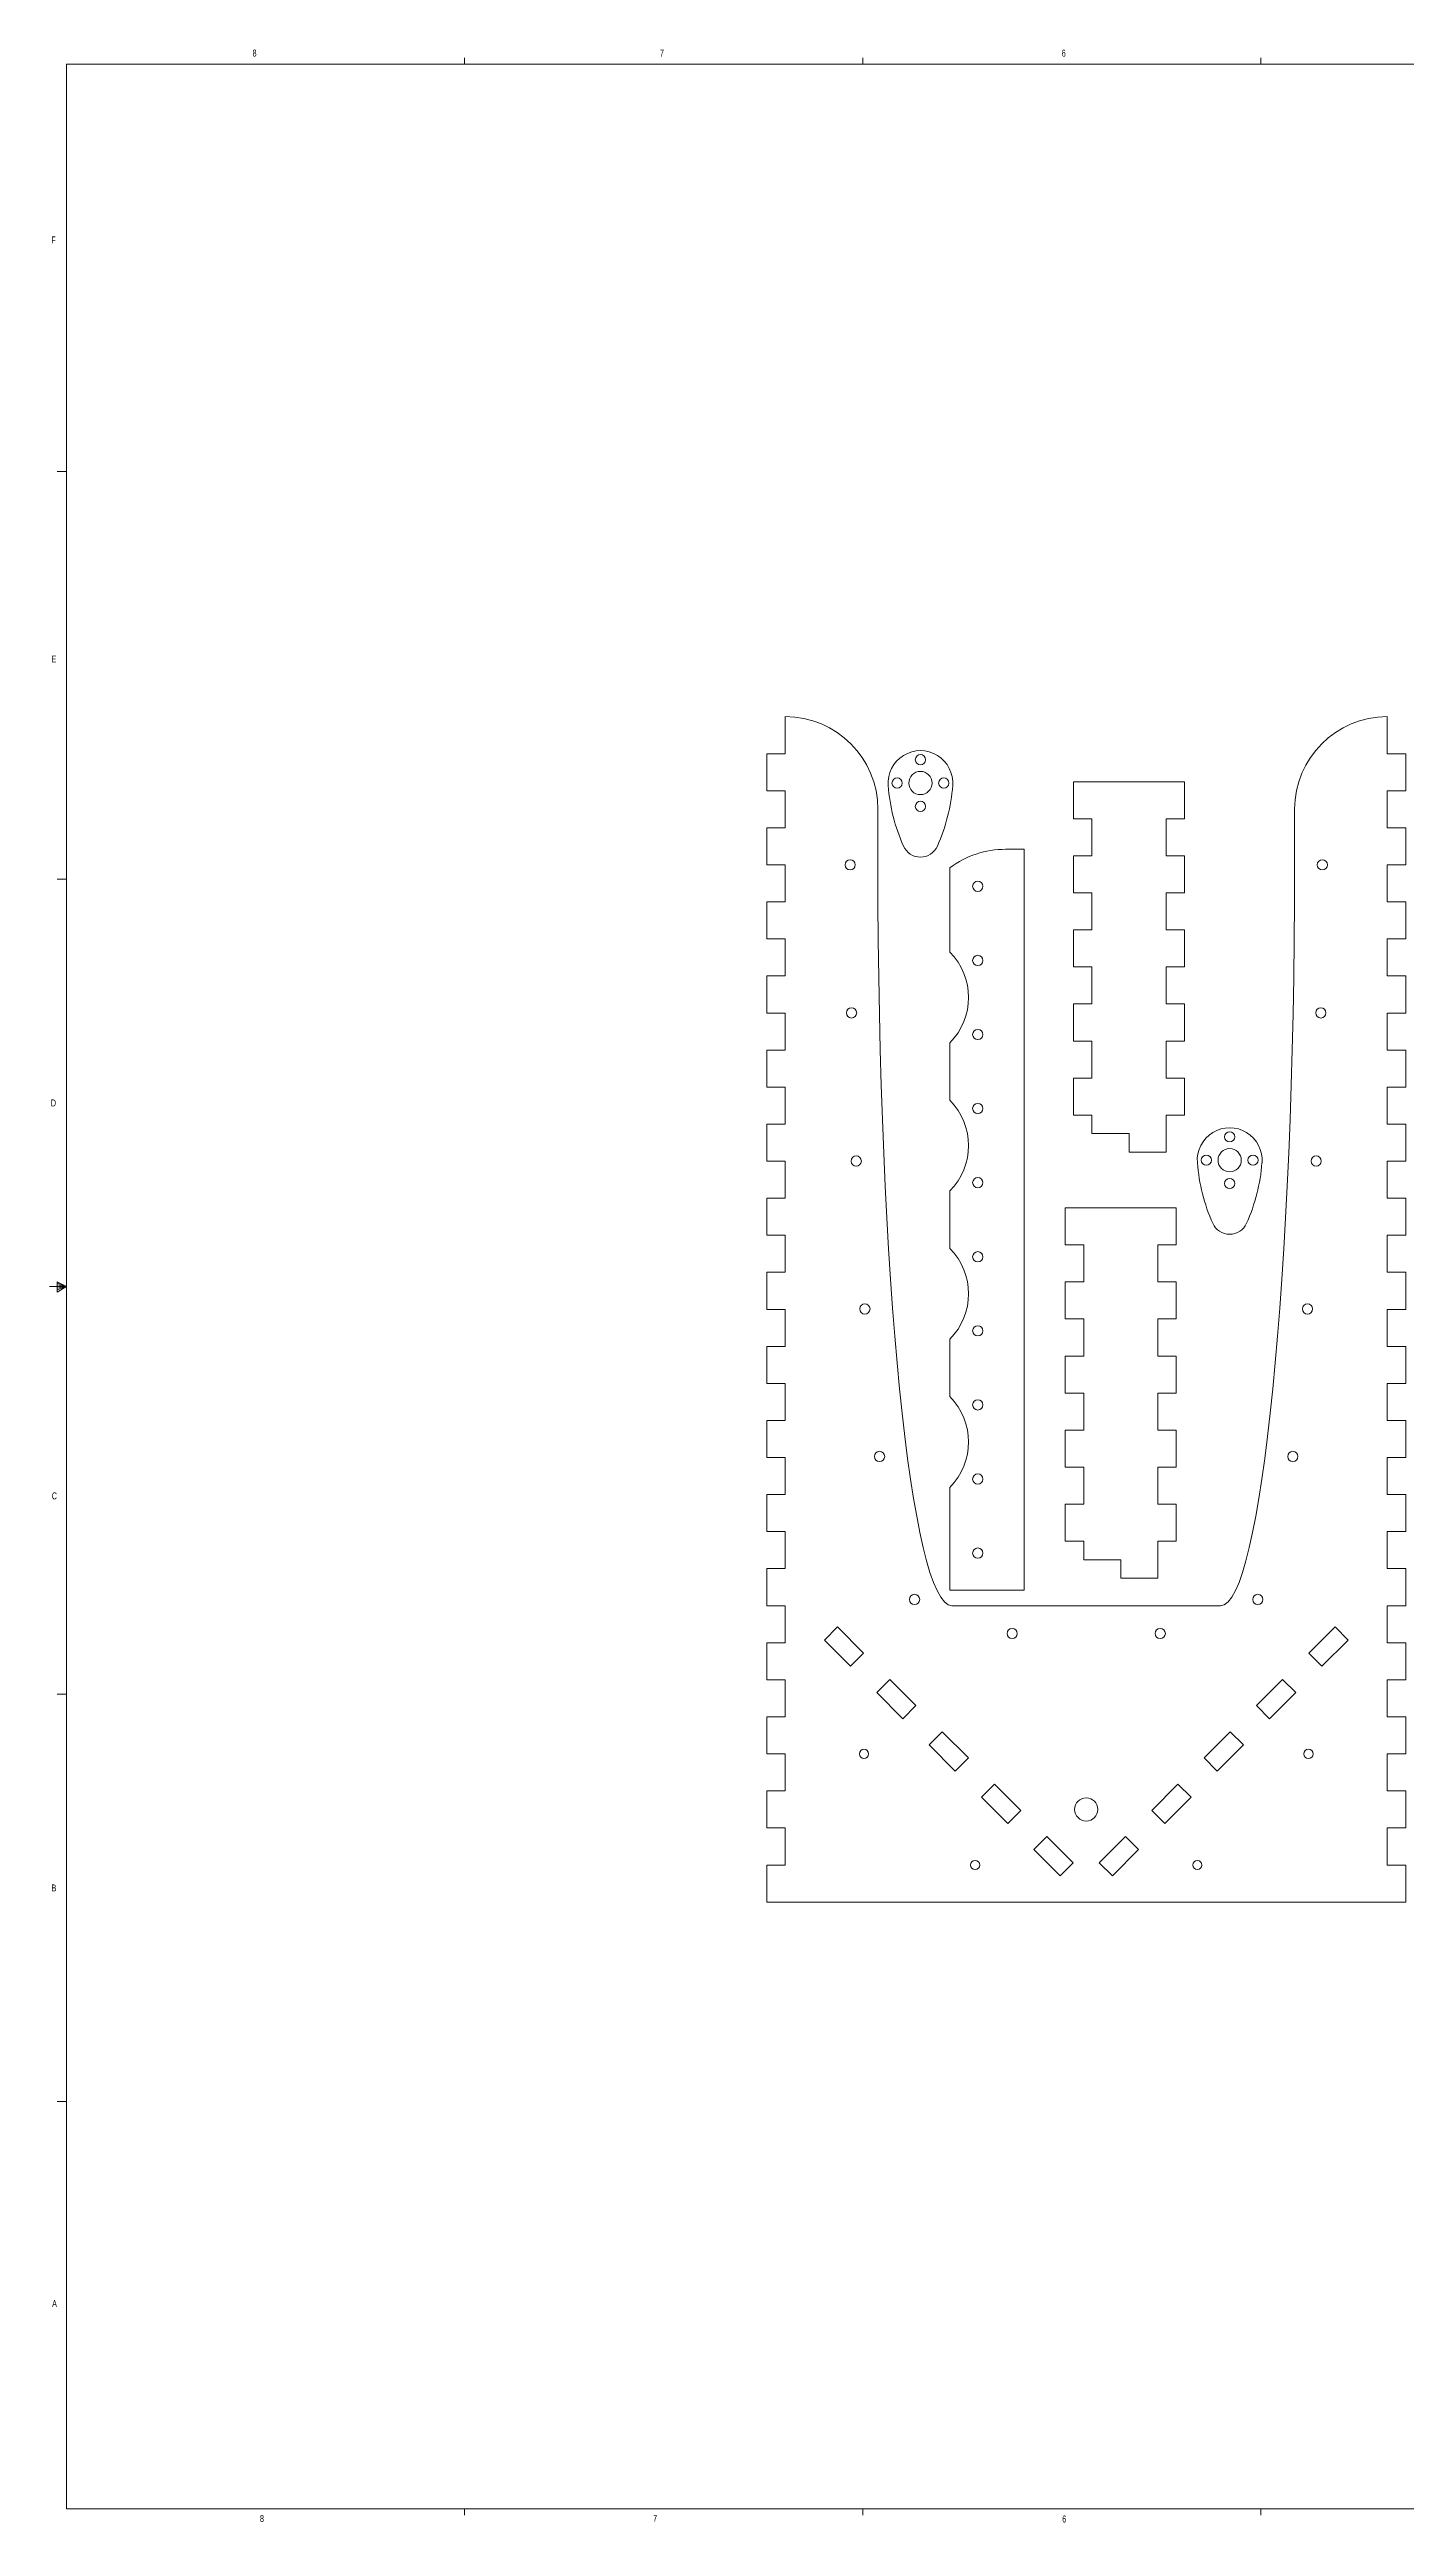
# Model space of a CAD drawing. Header units: inches. Extents: x 0.3 to 43.9, y 0.2 to 33.7.
# Drawn here: x 0.29 to 18.61, y 0.23 to 33.61 of the extents above; entities that cross this region are included whole.
import ezdxf

# ---------------------------------------------------------------- set-up
doc = ezdxf.new("R2010")
doc.units = ezdxf.units.IN
doc.header["$MEASUREMENT"] = 0
doc.styles.add('SLDTEXTSTYLE0', font='TXT', dxfattribs={"width": 0.75})

msp = doc.modelspace()

# ---------------------------------------------------------------- linework, layer by layer
at = {"color": 7, "linetype": 'Continuous', "lineweight": 0}
for p, q in [((0.523, 33.411), (43.523, 33.411)), ((0.523, 33.411), (0.523, 0.411)), ((5.898, 33.411), (5.898, 33.495)), ((11.273, 33.411), (11.273, 33.495)), ((16.648, 33.411), (16.648, 33.495)), ((0.523, 27.911), (0.398, 27.911)), ((0.523, 22.411), (0.398, 22.411)), ((0.523, 16.911), (0.294, 16.911)), ((0.399, 16.976), (0.399, 16.837)), ((0.523, 16.911), (0.399, 16.976)), ((0.399, 16.958), (0.523, 16.911)), ((0.399, 16.934), (0.523, 16.911)), ((0.399, 16.837), (0.523, 16.911)), ((0.399, 16.865), (0.523, 16.911)), ((0.399, 16.891), (0.523, 16.911)), ((0.523, 11.411), (0.398, 11.411)), ((0.523, 5.911), (0.398, 5.911)), ((43.523, 0.411), (0.523, 0.411)), ((5.898, 0.411), (5.898, 0.326)), ((11.273, 0.411), (11.273, 0.326)), ((16.648, 0.411), (16.648, 0.326))]:
    msp.add_line(p, q, dxfattribs=at)
at = {"color": 7, "linetype": 'Continuous', "lineweight": 15}
for p, q in [((10.228, 24.103), (10.228, 24.603)), ((18.353, 24.603), (18.353, 24.103)), ((9.978, 24.103), (9.978, 23.603)), ((9.978, 24.103), (10.228, 24.103)), ((18.353, 24.103), (18.603, 24.103)), ((18.603, 23.603), (18.603, 24.103)), ((14.118, 23.725), (15.618, 23.725)), ((14.118, 23.225), (14.118, 23.725)), ((15.618, 23.225), (15.618, 23.725)), ((10.228, 23.603), (9.978, 23.603)), ((10.228, 23.103), (10.228, 23.603)), ((18.603, 23.603), (18.353, 23.603)), ((18.353, 23.603), (18.353, 23.103)), ((9.978, 23.103), (9.978, 22.603)), ((9.978, 23.103), (10.228, 23.103)), ((11.478, 22.603), (11.478, 23.353)), ((14.368, 23.225), (14.118, 23.225)), ((14.368, 22.725), (14.368, 23.225)), ((15.618, 23.225), (15.368, 23.225)), ((15.368, 23.225), (15.368, 22.725)), ((17.103, 23.353), (17.103, 22.603)), ((18.353, 23.103), (18.603, 23.103)), ((18.603, 22.603), (18.603, 23.103)), ((13.451, 22.813), (13.201, 22.813)), ((13.451, 12.813), (13.451, 22.813)), ((14.118, 22.725), (14.368, 22.725)), ((14.118, 22.225), (14.118, 22.725)), ((15.368, 22.725), (15.618, 22.725)), ((15.618, 22.225), (15.618, 22.725)), ((10.228, 22.603), (9.978, 22.603)), ((10.228, 22.103), (10.228, 22.603)), ((12.451, 22.563), (12.451, 21.425)), ((18.603, 22.603), (18.353, 22.603)), ((18.353, 22.603), (18.353, 22.103)), ((9.978, 22.103), (9.978, 21.603)), ((9.978, 22.103), (10.228, 22.103)), ((14.368, 22.225), (14.118, 22.225)), ((14.368, 21.725), (14.368, 22.225)), ((15.618, 22.225), (15.368, 22.225)), ((15.368, 22.225), (15.368, 21.725)), ((18.353, 22.103), (18.603, 22.103)), ((18.603, 21.603), (18.603, 22.103)), ((14.118, 21.725), (14.368, 21.725)), ((14.118, 21.225), (14.118, 21.725)), ((15.368, 21.725), (15.618, 21.725)), ((15.618, 21.225), (15.618, 21.725)), ((10.228, 21.603), (9.978, 21.603)), ((10.228, 21.103), (10.228, 21.603)), ((18.603, 21.603), (18.353, 21.603)), ((18.353, 21.603), (18.353, 21.103)), ((9.978, 21.103), (9.978, 20.603)), ((9.978, 21.103), (10.228, 21.103)), ((14.368, 21.225), (14.118, 21.225)), ((14.368, 20.725), (14.368, 21.225)), ((15.618, 21.225), (15.368, 21.225)), ((15.368, 21.225), (15.368, 20.725)), ((18.353, 21.103), (18.603, 21.103)), ((18.603, 20.603), (18.603, 21.103)), ((14.118, 20.725), (14.368, 20.725)), ((14.118, 20.225), (14.118, 20.725)), ((15.368, 20.725), (15.618, 20.725)), ((15.618, 20.225), (15.618, 20.725)), ((10.228, 20.603), (9.978, 20.603)), ((10.228, 20.103), (10.228, 20.603)), ((18.603, 20.603), (18.353, 20.603)), ((18.353, 20.603), (18.353, 20.103)), ((9.978, 20.103), (9.978, 19.603)), ((9.978, 20.103), (10.228, 20.103)), ((12.451, 20.201), (12.451, 19.425)), ((14.368, 20.225), (14.118, 20.225)), ((14.368, 19.725), (14.368, 20.225)), ((15.618, 20.225), (15.368, 20.225)), ((15.368, 20.225), (15.368, 19.725)), ((18.353, 20.103), (18.603, 20.103)), ((18.603, 19.603), (18.603, 20.103)), ((14.118, 19.725), (14.368, 19.725)), ((14.118, 19.225), (14.118, 19.725)), ((15.368, 19.725), (15.618, 19.725)), ((15.618, 19.225), (15.618, 19.725)), ((10.228, 19.603), (9.978, 19.603)), ((10.228, 19.103), (10.228, 19.603)), ((18.603, 19.603), (18.353, 19.603)), ((18.353, 19.603), (18.353, 19.103)), ((9.978, 19.103), (9.978, 18.603)), ((9.978, 19.103), (10.228, 19.103)), ((14.368, 19.225), (14.118, 19.225)), ((14.368, 18.975), (14.368, 19.225)), ((15.618, 19.225), (15.368, 19.225)), ((15.368, 19.225), (15.368, 18.725)), ((18.353, 19.103), (18.603, 19.103)), ((18.603, 18.603), (18.603, 19.103)), ((14.868, 18.975), (14.368, 18.975)), ((14.868, 18.725), (14.868, 18.975)), ((14.868, 18.725), (15.368, 18.725)), ((10.228, 18.603), (9.978, 18.603)), ((10.228, 18.103), (10.228, 18.603)), ((18.603, 18.603), (18.353, 18.603)), ((18.353, 18.603), (18.353, 18.103)), ((9.978, 18.103), (9.978, 17.603)), ((9.978, 18.103), (10.228, 18.103)), ((12.451, 18.201), (12.451, 17.425)), ((18.353, 18.103), (18.603, 18.103)), ((18.603, 17.603), (18.603, 18.103)), ((14.006, 17.973), (15.506, 17.973)), ((14.006, 17.473), (14.006, 17.973)), ((15.506, 17.473), (15.506, 17.973)), ((10.228, 17.603), (9.978, 17.603)), ((10.228, 17.103), (10.228, 17.603)), ((14.256, 17.473), (14.006, 17.473)), ((14.256, 16.973), (14.256, 17.473)), ((15.506, 17.473), (15.256, 17.473)), ((15.256, 17.473), (15.256, 16.973)), ((18.603, 17.603), (18.353, 17.603)), ((18.353, 17.603), (18.353, 17.103)), ((9.978, 17.103), (9.978, 16.603)), ((9.978, 17.103), (10.228, 17.103)), ((18.353, 17.103), (18.603, 17.103)), ((18.603, 16.603), (18.603, 17.103)), ((14.006, 16.973), (14.256, 16.973)), ((14.006, 16.473), (14.006, 16.973)), ((15.256, 16.973), (15.506, 16.973)), ((15.506, 16.473), (15.506, 16.973)), ((10.228, 16.603), (9.978, 16.603)), ((10.228, 16.103), (10.228, 16.603)), ((14.256, 16.473), (14.006, 16.473)), ((14.256, 15.973), (14.256, 16.473)), ((15.506, 16.473), (15.256, 16.473)), ((15.256, 16.473), (15.256, 15.973)), ((18.603, 16.603), (18.353, 16.603)), ((18.353, 16.603), (18.353, 16.103)), ((9.978, 16.103), (9.978, 15.603)), ((9.978, 16.103), (10.228, 16.103)), ((12.451, 16.201), (12.451, 15.425)), ((18.353, 16.103), (18.603, 16.103)), ((18.603, 15.603), (18.603, 16.103)), ((14.006, 15.973), (14.256, 15.973)), ((14.006, 15.473), (14.006, 15.973)), ((15.256, 15.973), (15.506, 15.973)), ((15.506, 15.473), (15.506, 15.973)), ((10.228, 15.603), (9.978, 15.603)), ((10.228, 15.103), (10.228, 15.603)), ((14.256, 15.473), (14.006, 15.473)), ((14.256, 14.973), (14.256, 15.473)), ((15.506, 15.473), (15.256, 15.473)), ((15.256, 15.473), (15.256, 14.973)), ((18.603, 15.603), (18.353, 15.603)), ((18.353, 15.603), (18.353, 15.103)), ((9.978, 15.103), (10.228, 15.103)), ((9.978, 15.103), (9.978, 14.603)), ((18.353, 15.103), (18.603, 15.103)), ((18.603, 14.603), (18.603, 15.103)), ((14.006, 14.973), (14.256, 14.973)), ((14.006, 14.473), (14.006, 14.973)), ((15.256, 14.973), (15.506, 14.973)), ((15.506, 14.473), (15.506, 14.973)), ((10.228, 14.603), (9.978, 14.603)), ((10.228, 14.103), (10.228, 14.603)), ((14.256, 14.473), (14.006, 14.473)), ((14.256, 13.973), (14.256, 14.473)), ((15.506, 14.473), (15.256, 14.473)), ((15.256, 14.473), (15.256, 13.973)), ((18.603, 14.603), (18.353, 14.603)), ((18.353, 14.603), (18.353, 14.103)), ((9.978, 14.103), (9.978, 13.603)), ((9.978, 14.103), (10.228, 14.103)), ((12.451, 14.201), (12.451, 12.813)), ((18.353, 14.103), (18.603, 14.103)), ((18.603, 13.603), (18.603, 14.103)), ((14.006, 13.973), (14.256, 13.973)), ((14.006, 13.473), (14.006, 13.973)), ((15.256, 13.973), (15.506, 13.973)), ((15.506, 13.473), (15.506, 13.973)), ((10.228, 13.603), (9.978, 13.603)), ((10.228, 13.103), (10.228, 13.603)), ((14.256, 13.473), (14.006, 13.473)), ((14.256, 13.223), (14.256, 13.473)), ((15.506, 13.473), (15.256, 13.473)), ((15.256, 13.473), (15.256, 12.973)), ((18.603, 13.603), (18.353, 13.603)), ((18.353, 13.603), (18.353, 13.103)), ((9.978, 13.103), (9.978, 12.603)), ((9.978, 13.103), (10.228, 13.103)), ((14.756, 13.223), (14.256, 13.223)), ((14.756, 12.973), (14.756, 13.223)), ((18.353, 13.103), (18.603, 13.103)), ((18.603, 12.603), (18.603, 13.103)), ((12.451, 12.813), (13.451, 12.813)), ((14.756, 12.973), (15.256, 12.973)), ((10.228, 12.603), (9.978, 12.603)), ((10.228, 12.103), (10.228, 12.603)), ((16.103, 12.603), (12.478, 12.603)), ((18.603, 12.603), (18.353, 12.603)), ((18.353, 12.603), (18.353, 12.103)), ((9.978, 12.103), (9.978, 11.603)), ((9.978, 12.103), (10.228, 12.103)), ((10.755, 12.139), (10.932, 12.316)), ((11.108, 11.785), (10.755, 12.139)), ((10.932, 12.316), (11.285, 11.962)), ((17.296, 11.962), (17.649, 12.316)), ((17.826, 12.139), (17.472, 11.785)), ((17.649, 12.316), (17.826, 12.139)), ((18.353, 12.103), (18.603, 12.103)), ((18.603, 11.603), (18.603, 12.103)), ((11.285, 11.962), (11.108, 11.785)), ((17.472, 11.785), (17.296, 11.962)), ((10.228, 11.603), (9.978, 11.603)), ((10.228, 11.103), (10.228, 11.603)), ((11.462, 11.432), (11.639, 11.609)), ((11.816, 11.078), (11.462, 11.432)), ((11.639, 11.609), (11.992, 11.255)), ((16.589, 11.255), (16.942, 11.609)), ((17.119, 11.432), (16.765, 11.078)), ((16.942, 11.609), (17.119, 11.432)), ((18.603, 11.603), (18.353, 11.603)), ((18.353, 11.603), (18.353, 11.103)), ((9.978, 11.103), (9.978, 10.603)), ((9.978, 11.103), (10.228, 11.103)), ((11.992, 11.255), (11.816, 11.078)), ((16.765, 11.078), (16.589, 11.255)), ((18.353, 11.103), (18.603, 11.103)), ((18.603, 10.603), (18.603, 11.103)), ((12.169, 10.725), (12.346, 10.902)), ((12.523, 10.371), (12.169, 10.725)), ((12.346, 10.902), (12.699, 10.548)), ((15.881, 10.548), (16.235, 10.902)), ((16.412, 10.725), (16.058, 10.371)), ((16.235, 10.902), (16.412, 10.725)), ((10.228, 10.603), (9.978, 10.603)), ((10.228, 10.103), (10.228, 10.603)), ((12.699, 10.548), (12.523, 10.371)), ((16.058, 10.371), (15.881, 10.548)), ((18.603, 10.603), (18.353, 10.603)), ((18.353, 10.603), (18.353, 10.103)), ((9.978, 10.103), (9.978, 9.603)), ((9.978, 10.103), (10.228, 10.103)), ((12.876, 10.018), (13.053, 10.194)), ((13.23, 9.664), (12.876, 10.018)), ((13.053, 10.194), (13.407, 9.841)), ((15.174, 9.841), (15.528, 10.194)), ((15.705, 10.018), (15.351, 9.664)), ((15.528, 10.194), (15.705, 10.018)), ((18.353, 10.103), (18.603, 10.103)), ((18.603, 9.603), (18.603, 10.103)), ((13.407, 9.841), (13.23, 9.664)), ((15.351, 9.664), (15.174, 9.841)), ((10.228, 9.603), (9.978, 9.603)), ((10.228, 9.103), (10.228, 9.603)), ((13.583, 9.311), (13.76, 9.487)), ((13.76, 9.487), (14.114, 9.134)), ((14.467, 9.134), (14.821, 9.487)), ((14.821, 9.487), (14.998, 9.311)), ((18.603, 9.603), (18.353, 9.603)), ((18.353, 9.603), (18.353, 9.103)), ((9.978, 9.103), (9.978, 8.603)), ((9.978, 9.103), (10.228, 9.103)), ((13.937, 8.957), (13.583, 9.311)), ((14.114, 9.134), (13.937, 8.957)), ((14.644, 8.957), (14.467, 9.134)), ((14.998, 9.311), (14.644, 8.957)), ((18.353, 9.103), (18.603, 9.103)), ((18.603, 8.603), (18.603, 9.103)), ((9.978, 8.603), (18.603, 8.603))]:
    msp.add_line(p, q, dxfattribs=at)
for centre, radius in [((12.052, 24.022), 0.0689), ((11.737, 23.707), 0.0689), ((12.052, 23.707), 0.157), ((12.367, 23.707), 0.0689), ((12.052, 23.392), 0.0689), ((11.103, 22.603), 0.0689), ((12.826, 22.313), 0.0689), ((17.478, 22.603), 0.0689), ((12.826, 21.313), 0.0689), ((11.123, 20.604), 0.0689), ((12.826, 20.313), 0.0689), ((17.458, 20.604), 0.0689), ((12.826, 19.313), 0.0689), ((16.227, 18.616), 0.157), ((16.227, 18.931), 0.0689), ((11.186, 18.605), 0.0689), ((12.826, 18.313), 0.0689), ((15.912, 18.616), 0.0689), ((16.227, 18.301), 0.0689), ((16.542, 18.616), 0.0689), ((17.394, 18.605), 0.0689), ((12.826, 17.313), 0.0689), ((11.303, 16.608), 0.0689), ((12.826, 16.313), 0.0689), ((17.278, 16.608), 0.0689), ((12.826, 15.313), 0.0689), ((11.501, 14.618), 0.0689), ((12.826, 14.313), 0.0689), ((17.08, 14.618), 0.0689), ((12.826, 13.313), 0.0689), ((11.973, 12.688), 0.0689), ((16.607, 12.688), 0.0689), ((13.29, 12.228), 0.0689), ((15.29, 12.228), 0.0689), ((11.29, 10.603), 0.0625), ((17.29, 10.603), 0.0625), ((14.29, 9.853), 0.156), ((12.79, 9.103), 0.0625), ((15.79, 9.103), 0.0625)]:
    msp.add_circle(centre, radius, dxfattribs=at)
for centre, radius, start, end in [((10.228, 23.353), 1.25, 0, 90), ((18.353, 23.353), 1.25, 90, 180), ((12.052, 23.707), 0.437, 355.4376, 184.5624), ((14.108, 23.871), 2.5, 184.5624, 203.9695), ((9.996, 23.871), 2.5, 336.0305, 355.4376), ((12.052, 22.957), 0.25, 203.9695, 336.0305), ((13.201, 21.563), 1.25, 90, 126.8699), ((11.826, 20.813), 0.875, 315.5847, 44.4153), ((11.826, 18.813), 0.875, 315.5847, 44.4153), ((16.227, 18.616), 0.438, 355.4376, 184.5624), ((18.283, 18.78), 2.5, 184.5624, 203.9695), ((14.171, 18.78), 2.5, 336.0305, 355.4376), ((16.227, 17.866), 0.25, 203.9695, 336.0305), ((11.826, 16.813), 0.875, 315.5847, 44.4153), ((11.826, 14.813), 0.875, 315.5847, 44.4153)]:
    msp.add_arc(centre, radius, start, end, dxfattribs=at)
for centre, major_axis, start_param, end_param in [((12.478, 22.603), (0, -10), 4.712389, 6.283185), ((16.103, 22.603), (0, 10), 3.141593, 4.712389)]:
    msp.add_ellipse(centre, major_axis=major_axis, ratio=0.1, start_param=start_param, end_param=end_param, dxfattribs=at)

# ---------------------------------------------------------------- texts
at = {"color": 7, "linetype": 'Continuous', "lineweight": 0, "char_height": 0.0938, "attachment_point": 1, "style": 'SLDTEXTSTYLE0'}
for s, insert in [('8', (3.036, 33.607)), ('7', (8.536, 33.605)), ('6', (13.96, 33.606)), ('F', (0.318, 31.084)), ('E', (0.322, 25.428)), ('D', (0.313, 19.436)), ('C', (0.325, 14.132)), ('B', (0.322, 8.84)), ('A', (0.33, 3.231)), ('8', (3.136, 0.329)), ('7', (8.444, 0.332)), ('6', (13.966, 0.323))]:
    msp.add_mtext(s, dxfattribs=dict(at, insert=insert))

doc.saveas('drawing.dxf')
